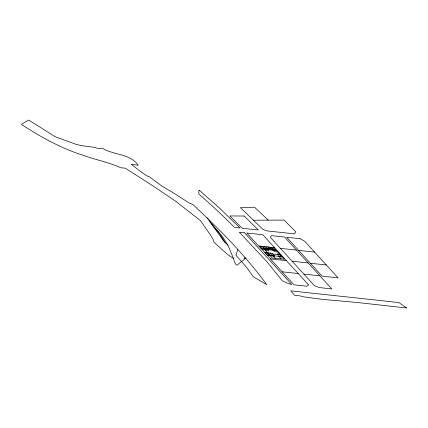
<?xml version="1.0" encoding="UTF-8"?>
<svg xmlns="http://www.w3.org/2000/svg" width="428" height="428" viewBox="0 0 428 428"><rect width="100%" height="100%" fill="white"/><g stroke="black" fill="none" stroke-linecap="round" stroke-linejoin="round"><path stroke-width="0.64" d="M237.808 249.599L235.919 255.216L246.822 267.666L253.199 276.681L266.794 284.7C245.324 255.345 219.601 229.392 193.039 204.648L188.486 202.583L174.699 193.686L161.752 185.971L149.265 176.705L147.269 175.988L141.09 171.997L131.321 164.261L138.239 165.256C129.935 153.31 113.591 155.327 102.297 148.158L98.74 148.484L92.09 147.034L81.058 145.574L75.483 144.113L55.207 136.725L28.623 120.022L21.4 124.393C40.853 137.083 61.386 148.559 83.669 155.444C95.947 159.906 108.824 162.282 120.76 167.771L125.27 168.161L152.978 185.913L175.496 201.107L200.374 220.522L210.089 234.474L212.994 239.14L213.963 242.264L227.798 254.66L233.528 258.523L234.346 261.706L235.887 264.606L237.422 265.141L239.327 263.193L243.858 259.86L245.121 257.651M253.622 220.195L284.085 220.094L295.823 231.864L294.432 233.859L266.574 230.853L262.819 229.285L240.418 207.66L254.516 207.195L268.244 220.147M286.407 260.625L270.4 258.892L282.154 271.801L298.182 273.524M274.594 247.689L258.63 245.966L246.731 233.025L262.771 234.731L308.658 284.995L306.753 286.209L294.009 284.834L282.154 271.801M280.404 248.347L296.454 250.08L331.802 288.921L319.561 287.6L314.462 285.717L270.266 237.23L271.518 235.635L284.593 237.048L296.454 250.08M298.653 250.38L314.591 252.097M265.595 250.637L268.8 250.985L266.409 248.358M277.708 251.948L274.503 251.6L272.112 248.973M272.759 254.072L278.104 254.649M269.886 255.356L273.091 255.703L275.482 258.33M274.369 255.837L281.999 256.661M292.137 261.224L308.165 262.953M310.38 263.268L326.35 264.991M303.885 274.113L319.893 275.841M244.591 258.121L246.116 258.747M233.528 258.523L227.942 245.244L223.908 241.349L207.109 217.809M273.246 247.544L275.926 250.492L261.674 248.952L258.988 246.004L270.753 258.935M271.459 247.352L274.145 250.3M278.794 256.319L281.185 258.945M269.677 247.159L272.363 250.107M267.896 246.967L270.582 249.915M266.114 246.774L268.8 249.722M264.333 246.582L267.019 249.529M270.239 253.066L272.92 256.014M262.551 246.389L265.237 249.337M268.452 252.873L271.138 255.821M260.77 246.196L263.455 249.144M266.671 252.681L269.356 255.628M212.224 225.037L222.169 236.197L227.942 245.244M209.966 221.848L218.911 232.543L225.064 242.462M199.48 190.428L198.806 190.497L198.865 193.98L211.7 205.472A395.574 148.826 29.6 0 1 230.74 223.593L234.587 227.418L240.028 228.006L219.184 207.783L199.48 190.428M244.195 216.033L229.841 215.942L242.2 228.247L258.319 229.991L244.195 216.033M406.6 307.978L357.696 302.543L321.717 299.279L302.746 296.711L300.253 295.892L294.352 295.181L290.831 290.863L398.896 302.564L406.6 307.978M300.055 238.717L286.733 237.278L322.081 276.124L338.088 277.852L304.683 241.248L300.055 238.717M244.559 232.795L239.354 232.238L266.73 261.551L282.405 280.896L288.568 283.571L291.794 284.534L244.559 232.795M275.316 249.321L263.204 248.015L272.278 257.982L284.39 259.288L275.316 249.321M272.021 253.258L264.889 252.488L267.575 255.436L274.701 256.206L272.021 253.258M279.147 254.029L277.365 253.836L280.051 256.784L281.833 256.977L279.147 254.029"/></g></svg>
